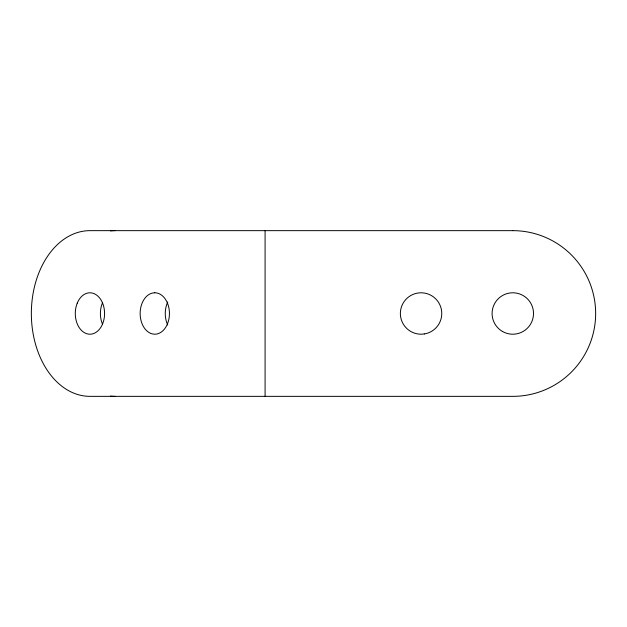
<?xml version="1.0" encoding="UTF-8"?>
<svg xmlns="http://www.w3.org/2000/svg" width="627" height="627" viewBox="0 0 627 627"><rect width="100%" height="100%" fill="white"/><g stroke="black" fill="none" stroke-linecap="round" stroke-linejoin="round"><path stroke-width="0.94" d="M265.088 230.65L265.088 396.35M167.722 325.005A20.715 14.648 -90 0 1 167.722 301.995M102.554 324.324A20.715 14.648 -90 0 1 102.554 302.676M115.039 396.35A82.85 58.585 90 0 1 110.446 396.092M110.446 230.908A82.85 58.585 90 0 1 115.039 230.65M154.791 292.785L152.502 293.044A20.715 14.648 -90 0 0 140.142 313.5A20.715 14.648 -90 0 0 152.502 333.956L154.791 334.215A20.715 14.648 90 0 0 169.439 313.5A20.715 14.648 90 0 0 154.791 292.785M424.314 333.956L421.078 334.215A20.715 20.715 0 0 1 400.363 313.5A20.715 20.715 0 0 1 421.078 292.785L424.314 293.044A20.715 20.715 0 0 1 424.314 333.956M512.8 230.65L89.935 230.65A82.85 58.585 -90 0 0 31.35 313.5A82.85 58.585 -90 0 0 89.935 396.35L512.8 396.35A82.85 82.85 0 0 0 595.65 313.5A82.85 82.85 0 0 0 512.8 230.65M77.246 303.147A20.715 14.648 90 0 0 89.935 334.215A20.715 14.648 90 0 0 102.616 303.147A20.715 14.648 90 0 0 77.246 303.147M502.446 331.44A20.715 20.715 0 0 0 533.514 313.5A20.715 20.715 0 0 0 502.446 295.56A20.715 20.715 0 0 0 502.446 331.44"/></g></svg>
